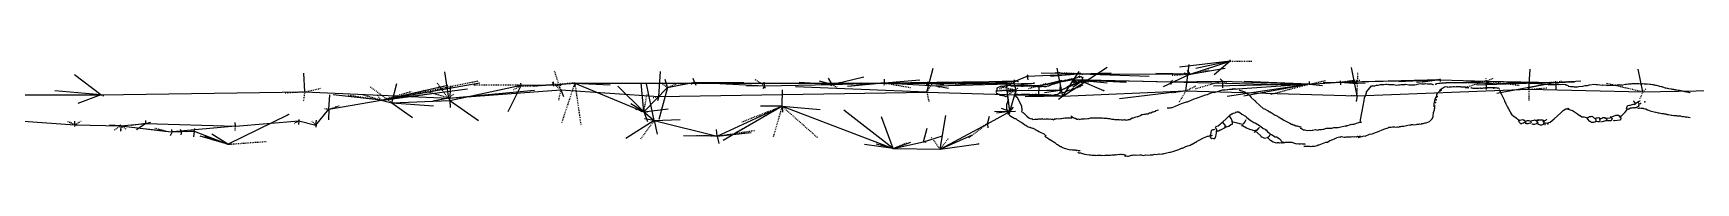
# Model space of a CAD drawing. Header units: millimetres. Extents: x 2301 to 12907, y -144 to 6.
# Drawn here: x 9059 to 9640, y -135 to -102 of the extents above; entities that cross this region are included whole.
import ezdxf

# ---------------------------------------------------------------- set-up
doc = ezdxf.new("R2010")
doc.units = ezdxf.units.MM
doc.linetypes.add('DASH', pattern=[0.6, 0.3, -0.3])

msp = doc.modelspace()

# ---------------------------------------------------------------- linework, layer by layer
at = {"layer": 'Shots', "color": 1}
for p, q in [((9463.156, -106.636), (9477.222, -102.054)), ((9229.432, -110.448), (9240.696, -110.334)), ((9240.696, -110.334), (9248.18, -109.678)), ((9248.18, -109.678), (9348.18, -109.678)), ((9248.18, -109.678), (9272.27, -119.728)), ((9280.52, -111.19), (9290.02, -109.404)), ((9290.02, -109.404), (9314.51, -110.654)), ((9314.51, -110.654), (9338.082, -110.204)), ((9338.082, -110.204), (9356.35, -109.652)), ((9348.18, -109.678), (9371.39, -109.702)), ((9356.35, -109.652), (9402.038, -109.002)), ((9356.35, -109.652), (9374.474, -110.694)), ((9371.39, -109.702), (9381.246, -109.936)), ((9374.474, -110.694), (9408.596, -109.684)), ((9381.246, -109.936), (9400.144, -109.77)), ((9400.144, -109.77), (9410.256, -110.694)), ((9402.038, -109.002), (9406.232, -107.328)), ((9406.232, -107.328), (9424.846, -106.506)), ((9410.256, -110.694), (9422.292, -108.478)), ((9417.804, -112.3), (9425.37, -109.058)), ((9422.292, -108.478), (9456.588, -109.252)), ((9424.846, -106.506), (9463.156, -106.636)), ((9425.37, -109.058), (9432.934, -112.316)), ((9456.588, -109.252), (9474.44, -109.004)), ((9474.44, -109.004), (9504.92, -110.114)), ((9504.92, -110.114), (9515.662, -109.32)), ((9515.662, -109.32), (9550.502, -108.516)), ((9550.502, -108.516), (9566.636, -108.972)), ((9566.636, -108.972), (9590.918, -109.486)), ((9004.288, -113.788), (9082.624, -113.796)), ((9082.624, -113.796), (9153.8, -112.784)), ((9153.8, -112.784), (9204.196, -114.96)), ((9162.232, -118.826), (9180.55, -115.706)), ((9180.55, -115.706), (9184.296, -116.57)), ((9184.296, -116.57), (9204.53, -115.794)), ((9204.196, -114.96), (9243.254, -112.032)), ((9204.53, -115.794), (9229.432, -110.448)), ((9243.254, -112.032), (9277.558, -114.33)), ((9272.27, -119.728), (9280.52, -111.19)), ((9277.558, -114.33), (9371.158, -112.872)), ((9371.158, -112.872), (9418.684, -114.294)), ((9400.164, -119.582), (9402.356, -112.184)), ((9402.356, -112.184), (9417.804, -112.3)), ((9418.684, -114.294), (9461.71, -112.442)), ((9461.71, -112.442), (9521.494, -114.166)), ((9521.494, -114.166), (9581.574, -111.88)), ((9581.574, -111.88), (9621.372, -112.8)), ((9621.372, -112.8), (9658.43, -112.1)), ((9126.934, -131.098), (9148.082, -120.654)), ((9157.732, -124.45), (9162.232, -118.826)), ((9272.27, -119.728), (9275.93, -122.818)), ((9297.888, -128.25), (9320.608, -117.818)), ((9320.608, -117.818), (9359.416, -132.57)), ((9392.342, -123.886), (9400.164, -119.582)), ((9050.672, -122.604), (9073.518, -124.334)), ((9073.518, -124.334), (9089.546, -124.604)), ((9089.546, -124.604), (9098.256, -123.77)), ((9089.546, -124.604), (9105.036, -126.47)), ((9089.546, -124.604), (9089.546, -124.604)), ((9098.256, -123.77), (9129.596, -124.774)), ((9105.036, -126.47), (9107.458, -126.748)), ((9107.458, -126.748), (9110.726, -126.58)), ((9110.726, -126.58), (9115.168, -126.546)), ((9115.168, -126.546), (9126.934, -131.098)), ((9129.596, -124.774), (9151.784, -122.844)), ((9151.784, -122.844), (9157.732, -124.45)), ((9275.93, -122.818), (9297.888, -128.25)), ((9375.84, -132.798), (9392.342, -123.886)), ((9359.416, -132.57), (9370.038, -130.246)), ((9359.416, -132.57), (9375.84, -132.798)), ((9375.84, -132.798), (9389.192, -130.962))]:
    msp.add_line(p, q, dxfattribs=at)
for centre in [(9477.222, -102.054), (9229.432, -110.448), (9240.696, -110.334), (9248.18, -109.678), (9290.02, -109.404), (9338.082, -110.204), (9348.18, -109.678), (9356.35, -109.652), (9371.39, -109.702), (9381.246, -109.936), (9400.144, -109.77), (9402.038, -109.002), (9406.232, -107.328), (9408.596, -109.684), (9422.292, -108.478), (9424.846, -106.506), (9425.37, -109.058), (9456.588, -109.252), (9463.156, -106.636), (9474.44, -109.004), (9504.92, -110.114), (9515.662, -109.32), (9550.502, -108.516), (9566.636, -108.972), (9590.918, -109.486), (9082.624, -113.796), (9153.8, -112.784), (9180.55, -115.706), (9204.196, -114.96), (9204.53, -115.794), (9243.254, -112.032), (9277.558, -114.33), (9280.52, -111.19), (9314.51, -110.654), (9371.158, -112.872), (9374.474, -110.694), (9402.356, -112.184), (9410.256, -110.694), (9417.804, -112.3), (9418.684, -114.294), (9432.934, -112.316), (9461.71, -112.442), (9521.494, -114.166), (9581.574, -111.88), (9621.372, -112.8), (9148.082, -120.654), (9162.232, -118.826), (9184.296, -116.57), (9272.27, -119.728), (9320.608, -117.818), (9400.164, -119.582), (9073.518, -124.334), (9089.546, -124.604), (9089.546, -124.604), (9098.256, -123.77), (9105.036, -126.47), (9107.458, -126.748), (9110.726, -126.58), (9115.168, -126.546), (9129.596, -124.774), (9151.784, -122.844), (9157.732, -124.45), (9275.93, -122.818), (9392.342, -123.886), (9126.934, -131.098), (9297.888, -128.25), (9359.416, -132.57), (9370.038, -130.246), (9375.84, -132.798), (9389.192, -130.962)]:
    msp.add_circle(centre, 0.1, dxfattribs=at)
at = {"layer": 'Sketch', "color": 0}
for points in [[(9424.614, -107.282), (9423.414, -108.032), (9423.114, -108.032), (9422.814, -108.182), (9422.364, -108.182), (9422.064, -108.332), (9421.764, -108.182), (9421.464, -108.482), (9420.864, -108.482), (9419.814, -108.782), (9419.514, -108.632), (9418.764, -109.082), (9418.164, -109.082), (9416.814, -109.682), (9416.514, -109.682), (9415.614, -110.132), (9415.164, -110.132), (9413.664, -110.732), (9413.364, -110.732), (9412.764, -111.032), (9412.014, -111.032), (9411.414, -110.882), (9411.114, -111.032), (9409.764, -111.032), (9409.464, -110.882), (9408.714, -110.882), (9408.264, -110.732), (9404.964, -110.732), (9404.664, -110.882), (9404.214, -110.882), (9403.614, -110.732), (9400.614, -110.732), (9400.314, -110.582), (9399.864, -110.582), (9399.264, -110.732), (9398.064, -110.732), (9397.464, -110.882), (9397.164, -110.732), (9395.664, -111.482), (9395.664, -112.382), (9395.364, -112.982), (9395.514, -113.282), (9395.814, -113.282), (9396.114, -113.582), (9396.414, -113.582), (9396.714, -113.882), (9397.014, -113.882), (9397.614, -114.032), (9398.214, -114.032), (9398.814, -114.332), (9399.414, -114.182), (9399.414, -114.782), (9399.564, -115.382), (9399.264, -116.732), (9398.964, -117.032), (9398.964, -118.532), (9399.564, -120.332), (9399.564, -120.632)], [(9404.364, -119.882), (9404.514, -119.282), (9404.514, -118.682), (9404.364, -118.382), (9404.364, -117.932), (9402.864, -114.782), (9402.564, -114.632), (9402.264, -113.582), (9403.014, -113.582), (9403.614, -113.732), (9404.214, -113.582), (9407.064, -113.582), (9407.364, -113.732), (9407.964, -113.582), (9408.264, -113.732), (9408.864, -113.582), (9409.464, -113.582), (9410.064, -113.732), (9411.264, -113.732), (9411.714, -113.582), (9412.014, -113.882), (9412.314, -113.732), (9412.914, -113.882), (9413.514, -113.732), (9414.114, -113.882), (9414.714, -113.882), (9415.014, -114.032), (9416.064, -113.732), (9416.364, -113.732), (9416.964, -113.582), (9417.564, -113.132), (9417.864, -113.132), (9419.064, -112.832), (9419.364, -112.832), (9421.014, -112.082), (9421.314, -112.232), (9422.214, -111.632), (9422.514, -111.632), (9422.814, -111.782), (9423.414, -111.182), (9423.714, -111.182), (9424.314, -110.882), (9424.914, -110.882), (9424.914, -110.582), (9425.214, -110.582), (9425.814, -110.282)], [(9424.164, -107.432), (9424.464, -107.582), (9425.064, -107.432), (9425.664, -107.882)], [(9522.644, -123.302), (9522.744, -122.902), (9522.744, -122.502), (9523.144, -120.102), (9523.344, -119.502), (9524.044, -115.802), (9524.144, -114.802), (9524.644, -113.502), (9524.844, -113.102), (9524.844, -112.802), (9526.044, -111.202), (9526.544, -110.702), (9527.244, -110.602), (9527.744, -110.602), (9528.344, -110.402), (9528.844, -110.402), (9529.744, -110.202), (9530.844, -110.202), (9531.544, -110.102), (9531.844, -110.102), (9532.044, -110.202), (9532.244, -110.102), (9532.644, -110.202), (9534.344, -110.202), (9535.244, -110.402), (9535.944, -110.302), (9536.344, -110.302), (9536.744, -110.202), (9538.344, -110.202), (9538.544, -110.102), (9539.544, -110.302), (9541.744, -110.302), (9542.144, -110.202), (9543.044, -110.002), (9543.644, -109.802), (9544.144, -109.902), (9545.044, -109.902), (9545.444, -109.802), (9546.144, -110.002), (9546.344, -109.902), (9546.744, -110.002), (9547.544, -110.002), (9547.944, -110.202), (9548.244, -110.202)], [(9549.164, -109.902), (9549.404, -109.842), (9550.064, -109.722), (9550.544, -109.722), (9550.844, -109.662), (9550.964, -109.722), (9551.204, -109.662), (9551.684, -109.602), (9551.804, -109.662), (9552.224, -109.602), (9552.584, -109.602), (9552.704, -109.482)], [(9552.284, -109.602), (9552.704, -109.482), (9553.364, -109.542), (9553.544, -109.482), (9553.784, -109.542), (9554.384, -109.542), (9554.624, -109.482), (9554.864, -109.482), (9555.104, -109.542), (9555.404, -109.482), (9555.644, -109.542), (9555.884, -109.482), (9556.244, -109.482), (9556.664, -109.542), (9557.984, -109.542), (9558.224, -109.602), (9558.644, -109.542), (9559.064, -109.542), (9559.304, -109.482), (9559.484, -109.542), (9559.724, -109.482), (9559.844, -109.542)], [(9560.144, -109.482), (9560.384, -109.602), (9561.044, -109.482), (9561.284, -109.542), (9561.524, -109.542), (9561.824, -109.482), (9562.544, -109.482), (9562.664, -109.542), (9562.964, -109.482), (9563.204, -109.482), (9563.324, -109.542), (9563.744, -109.482), (9563.984, -109.542), (9564.284, -109.542), (9564.404, -109.602), (9564.884, -109.602), (9565.124, -109.662), (9565.784, -109.662), (9566.024, -109.722), (9566.504, -109.722), (9567.104, -109.782), (9567.344, -109.722), (9567.584, -109.782), (9568.184, -109.782), (9568.424, -109.842), (9568.844, -109.842), (9569.084, -109.902), (9569.324, -109.902), (9569.444, -109.842), (9569.744, -109.902), (9570.104, -109.902), (9570.344, -109.842), (9570.704, -109.842), (9570.944, -109.902)], [(9570.764, -109.742), (9570.964, -109.942), (9571.664, -109.942), (9572.364, -109.842), (9573.064, -109.842), (9574.564, -109.542), (9577.864, -109.542), (9578.764, -109.442), (9579.264, -109.442), (9579.464, -109.542), (9580.864, -109.542), (9581.764, -109.742), (9583.864, -109.742), (9585.464, -109.942), (9585.664, -109.842), (9586.464, -110.042), (9588.064, -110.042), (9588.264, -110.142), (9588.964, -110.142), (9589.264, -110.242), (9590.264, -110.142), (9590.964, -110.142), (9591.664, -110.042), (9592.064, -110.042), (9592.564, -110.142), (9593.364, -110.042), (9594.164, -110.242), (9594.364, -110.142), (9594.464, -110.342), (9594.664, -110.342), (9594.864, -110.542), (9595.064, -110.442), (9595.264, -110.642)], [(9595.244, -110.822), (9595.544, -110.822), (9596.084, -110.942), (9597.044, -110.942), (9597.344, -111.002), (9597.884, -111.062), (9598.004, -111.002), (9598.544, -111.002), (9598.964, -110.942), (9600.404, -110.822), (9601.244, -110.582), (9602.024, -110.582), (9602.744, -110.342), (9604.484, -110.102), (9605.024, -110.162), (9605.504, -110.162), (9607.184, -110.402), (9607.364, -110.342), (9608.624, -110.462), (9608.984, -110.462), (9609.104, -110.522), (9610.304, -110.402), (9610.844, -110.462), (9611.264, -110.462), (9611.684, -110.342), (9611.924, -110.402), (9612.404, -110.342), (9612.644, -110.282), (9613.004, -110.282), (9613.124, -110.222), (9613.364, -110.282), (9613.664, -110.282), (9613.904, -110.342), (9614.264, -110.402), (9614.504, -110.342)], [(9614.564, -110.222), (9615.344, -110.102), (9615.644, -110.102), (9616.184, -109.982), (9616.544, -109.982), (9617.024, -109.922), (9617.324, -109.922), (9617.624, -109.862), (9619.664, -109.862), (9619.964, -109.802), (9620.444, -109.922), (9621.104, -109.922), (9621.464, -109.862), (9621.764, -109.922), (9622.844, -109.982), (9623.744, -110.102), (9624.104, -110.102), (9624.704, -110.222), (9624.944, -110.222), (9625.184, -110.282), (9625.424, -110.342), (9625.784, -110.462), (9626.024, -110.462), (9626.864, -110.702), (9627.104, -110.762), (9627.284, -110.762), (9627.764, -110.942), (9627.944, -110.942), (9628.184, -111.062), (9629.204, -111.302), (9629.444, -111.302), (9629.864, -111.482), (9629.984, -111.422), (9630.344, -111.602), (9631.244, -111.722), (9631.484, -111.782), (9632.024, -111.842), (9632.324, -111.962), (9632.684, -111.962), (9632.804, -112.022), (9633.104, -112.022), (9633.644, -112.202), (9634.124, -112.202), (9634.664, -112.322), (9635.204, -112.442), (9635.864, -112.622), (9636.164, -112.622), (9636.644, -112.802), (9637.004, -112.802), (9637.604, -113.042), (9637.784, -113.042), (9637.904, -113.102)], [(9455.944, -118.302), (9456.844, -118.202), (9458.044, -117.802), (9460.144, -116.802), (9461.544, -116.402), (9461.944, -116.202), (9462.244, -116.202), (9464.544, -115.202), (9465.444, -115.002), (9468.544, -113.802), (9469.244, -113.702), (9470.144, -113.202), (9471.244, -112.902), (9471.544, -113.002), (9473.044, -112.502), (9474.444, -112.102), (9475.444, -112.102), (9476.944, -111.802), (9477.844, -111.802), (9478.244, -111.602), (9478.444, -111.702), (9478.644, -111.602), (9479.044, -111.702), (9479.244, -111.702)], [(9480.344, -112.102), (9480.544, -112.302), (9480.944, -112.302), (9482.244, -112.802), (9483.044, -113.302), (9483.644, -113.802), (9483.844, -113.802), (9484.544, -114.702), (9485.644, -115.802), (9486.044, -115.902), (9486.044, -116.102), (9487.544, -117.502), (9488.744, -118.602), (9489.144, -118.702), (9489.944, -119.202), (9490.344, -119.302), (9490.944, -119.702), (9491.144, -119.702), (9492.844, -120.902), (9493.244, -121.002), (9493.744, -121.302), (9493.944, -121.502), (9494.344, -121.602), (9494.944, -122.102), (9495.144, -122.102), (9495.944, -122.702), (9498.044, -123.702), (9498.644, -124.102), (9498.844, -124.102), (9499.144, -124.302), (9499.544, -124.302), (9500.144, -124.602), (9500.544, -124.602), (9500.944, -124.702), (9501.344, -125.002), (9501.544, -124.902), (9501.944, -125.102)], [(9548.344, -117.902), (9548.444, -117.502), (9548.444, -117.002), (9548.844, -115.302), (9549.344, -114.002), (9549.344, -113.702), (9549.744, -113.102), (9550.444, -112.402), (9550.644, -112.402), (9550.944, -112.102), (9551.144, -112.002)], [(9551.924, -111.042), (9552.164, -110.982), (9552.224, -110.862), (9552.284, -110.982), (9552.344, -110.862), (9552.344, -110.982), (9552.224, -111.102), (9552.104, -111.102), (9551.684, -111.402), (9551.564, -111.402), (9551.324, -111.582), (9551.084, -111.642), (9550.784, -111.942), (9550.424, -112.182), (9550.364, -112.302)], [(9552.584, -110.922), (9552.944, -111.042), (9553.124, -111.042), (9553.244, -111.102), (9553.664, -110.982), (9553.964, -111.042), (9554.264, -110.982), (9554.504, -111.042), (9555.044, -110.922), (9555.344, -110.922), (9555.584, -111.042), (9556.184, -110.922), (9557.564, -110.922), (9557.804, -110.982), (9558.224, -110.982), (9558.464, -111.042), (9559.364, -111.042), (9559.724, -111.162), (9560.024, -111.102), (9560.144, -111.102)], [(9560.504, -111.342), (9560.384, -111.342), (9560.264, -111.462), (9560.204, -111.342), (9559.844, -111.342), (9559.724, -111.402), (9559.304, -111.342)], [(9561.284, -111.402), (9561.404, -111.402), (9561.224, -111.462)], [(9561.464, -111.222), (9561.644, -111.402), (9561.944, -111.462), (9563.144, -111.462), (9563.264, -111.522), (9563.684, -111.462), (9563.924, -111.462), (9564.104, -111.522), (9564.464, -111.402), (9564.644, -111.462), (9565.364, -111.462), (9565.724, -111.342), (9566.324, -111.402), (9566.684, -111.282), (9566.984, -111.282), (9567.104, -111.342), (9567.344, -111.282), (9569.144, -111.282), (9569.264, -111.222), (9569.504, -111.282), (9569.864, -111.342), (9570.044, -111.282), (9570.284, -111.402), (9570.404, -111.342), (9570.644, -111.462), (9570.884, -111.402), (9571.124, -111.582), (9571.304, -111.582)], [(9571.124, -111.882), (9571.364, -112.422), (9571.364, -112.542), (9571.604, -112.902), (9571.784, -113.322), (9572.024, -113.562), (9572.024, -113.742), (9572.984, -115.782), (9573.044, -116.082), (9573.344, -116.562), (9573.524, -116.982), (9574.064, -118.062), (9574.424, -118.662), (9574.964, -119.742), (9575.084, -119.862), (9575.144, -120.102), (9575.624, -120.762), (9576.224, -121.242), (9577.064, -121.842), (9577.124, -121.962), (9577.244, -121.962), (9577.364, -122.082), (9577.484, -122.082), (9577.544, -122.262), (9577.664, -122.262), (9577.964, -122.562), (9578.084, -122.562), (9578.144, -122.682)], [(9399.944, -120.742), (9400.124, -120.982), (9401.144, -121.642), (9401.384, -121.702), (9401.744, -121.942), (9401.864, -122.062), (9402.104, -122.122), (9402.404, -122.242), (9402.884, -122.662), (9403.184, -122.782), (9403.484, -122.962), (9404.084, -123.382), (9404.684, -123.742), (9405.464, -124.342), (9405.824, -124.462), (9406.364, -124.882), (9406.604, -124.942), (9407.024, -125.062), (9407.144, -125.062), (9407.264, -125.182), (9407.444, -125.182), (9408.044, -125.482), (9408.284, -125.482), (9408.404, -125.602), (9408.764, -125.662), (9409.004, -125.902), (9409.124, -125.902), (9409.304, -126.082), (9409.544, -126.142), (9409.664, -126.262), (9409.904, -126.322), (9410.264, -126.622), (9410.504, -126.682), (9412.004, -127.462), (9412.664, -128.002), (9412.784, -128.002), (9412.844, -128.122)], [(9404.644, -120.002), (9404.844, -120.002), (9406.144, -121.302), (9406.844, -121.802), (9407.244, -122.102), (9407.644, -122.202), (9407.844, -122.102), (9408.244, -122.402), (9408.944, -122.302), (9409.944, -122.302), (9410.344, -122.202), (9410.744, -122.202), (9411.044, -122.302), (9411.444, -122.102), (9411.844, -122.302), (9412.244, -122.202), (9412.644, -122.302), (9413.044, -122.202), (9413.744, -122.202), (9414.144, -122.302), (9414.344, -122.202), (9414.744, -122.302), (9415.144, -122.302), (9415.344, -122.502), (9415.844, -122.202), (9416.244, -122.202), (9416.444, -122.102), (9417.144, -122.202), (9417.844, -122.102), (9418.244, -122.102), (9418.644, -122.002), (9418.944, -122.002), (9419.344, -121.902), (9420.344, -121.902), (9420.744, -121.802), (9420.944, -121.902), (9421.344, -121.802), (9421.944, -121.802)], [(9421.644, -121.102), (9421.644, -121.402), (9421.844, -121.402), (9422.044, -121.602), (9422.544, -121.802), (9422.744, -122.002), (9423.144, -122.002), (9423.544, -122.302), (9423.944, -122.302), (9424.144, -122.202), (9424.644, -122.402), (9425.244, -122.202), (9426.144, -122.202), (9426.544, -122.102), (9426.744, -122.202), (9427.444, -122.102), (9427.744, -122.102), (9428.344, -121.902), (9428.844, -121.802), (9429.544, -121.902), (9429.944, -121.902), (9430.344, -121.802), (9430.944, -121.902), (9431.144, -121.802), (9431.544, -121.902), (9432.044, -121.902), (9432.344, -122.002), (9432.544, -121.902), (9433.044, -122.002), (9434.044, -122.002), (9434.444, -122.102), (9435.144, -122.102), (9435.744, -122.302), (9436.344, -122.302), (9436.744, -122.402), (9438.244, -122.402), (9438.444, -122.502), (9438.844, -122.402), (9439.244, -122.502), (9439.844, -122.502), (9440.244, -122.402), (9440.844, -122.502)], [(9440.344, -122.502), (9440.944, -122.702), (9441.644, -122.402), (9442.144, -122.402), (9442.944, -121.902), (9443.344, -121.902), (9444.544, -121.402), (9444.744, -121.502), (9445.444, -121.102), (9445.844, -121.002), (9446.244, -120.702), (9446.544, -120.702), (9446.944, -120.602), (9447.444, -120.602), (9447.844, -120.502), (9448.344, -120.402), (9448.944, -120.102), (9449.444, -120.102), (9450.044, -119.702), (9450.344, -119.702), (9450.744, -119.602), (9451.144, -119.502), (9451.244, -119.302), (9451.644, -119.202), (9452.144, -119.102)], [(9455.144, -118.302), (9455.344, -118.402), (9456.144, -118.402), (9456.544, -118.202), (9456.744, -118.302), (9456.944, -118.102)], [(9521.844, -128.702), (9523.144, -128.402), (9524.044, -128.102), (9524.344, -128.202), (9525.844, -127.602), (9526.744, -127.402), (9528.244, -126.802), (9528.644, -126.702), (9530.844, -125.802), (9531.244, -125.702), (9532.344, -125.302), (9532.644, -125.102), (9533.444, -125.102), (9533.944, -125.002), (9534.744, -125.002), (9535.244, -125.102), (9535.644, -125.002), (9536.144, -125.102), (9536.344, -124.902), (9536.744, -124.902), (9537.144, -124.802), (9537.844, -124.802), (9539.744, -124.302), (9540.144, -124.402), (9540.444, -124.202), (9540.844, -124.202), (9541.244, -124.302), (9542.144, -124.202), (9542.544, -124.102), (9543.044, -124.102), (9543.444, -123.902), (9543.944, -124.002), (9544.144, -123.802), (9544.544, -123.802), (9545.244, -123.602), (9545.644, -123.602), (9546.844, -123.102), (9547.744, -122.202), (9548.044, -121.402), (9548.044, -121.002), (9548.244, -120.302), (9548.244, -120.002), (9548.544, -119.002), (9548.544, -118.702), (9548.644, -118.302), (9548.644, -117.702), (9548.744, -117.402)], [(9586.664, -123.642), (9587.064, -123.742), (9587.464, -123.642), (9587.964, -123.742), (9588.564, -123.442), (9588.964, -123.342), (9590.364, -122.242), (9592.664, -120.042), (9593.564, -119.242), (9594.464, -118.742), (9594.864, -118.642), (9595.264, -118.442), (9595.464, -118.542)], [(9594.964, -118.742), (9595.964, -119.042), (9596.764, -119.242), (9598.164, -120.242), (9598.364, -120.442), (9598.564, -120.442), (9599.264, -121.042), (9599.464, -121.042), (9600.064, -121.442), (9600.764, -121.442), (9601.964, -121.842)], [(9613.244, -121.622), (9614.084, -120.902), (9614.684, -120.302), (9615.164, -119.822), (9615.944, -118.802)], [(9619.544, -118.382), (9619.784, -118.442), (9620.084, -118.442), (9620.324, -118.382), (9620.744, -118.502), (9620.984, -118.442), (9621.164, -118.442), (9621.404, -118.502), (9621.524, -118.502), (9621.644, -118.622), (9622.064, -118.742), (9622.364, -118.742), (9623.024, -119.102), (9623.864, -119.342), (9625.724, -119.822), (9625.904, -119.822), (9626.744, -120.122), (9627.104, -120.122), (9627.944, -120.302), (9628.484, -120.362), (9628.664, -120.362), (9628.964, -120.482), (9629.144, -120.482), (9629.384, -120.602), (9629.744, -120.602), (9629.864, -120.662), (9630.344, -120.662), (9631.304, -120.902), (9631.604, -120.902), (9632.144, -121.022), (9632.444, -121.022), (9632.684, -121.082), (9633.104, -121.022), (9633.344, -121.142), (9633.944, -121.142), (9634.064, -121.202), (9634.184, -121.142), (9634.484, -121.202), (9635.084, -121.322), (9635.324, -121.382), (9635.564, -121.322), (9635.684, -121.442), (9635.804, -121.382), (9636.104, -121.442), (9636.464, -121.502), (9636.584, -121.622), (9637.004, -121.502), (9637.244, -121.622), (9637.364, -121.562), (9637.904, -121.742)], [(9501.644, -125.502), (9502.044, -125.602), (9502.844, -126.002), (9503.244, -126.002), (9504.144, -126.302), (9504.744, -126.202), (9505.244, -126.302), (9505.844, -126.102), (9506.044, -126.202), (9506.944, -125.902), (9507.544, -126.102), (9508.244, -125.902), (9509.044, -125.902), (9509.544, -125.802), (9509.944, -125.802), (9510.844, -125.502), (9511.744, -125.502), (9512.044, -125.402), (9512.744, -125.402), (9513.344, -125.202), (9514.944, -125.202), (9515.844, -125.002), (9517.344, -124.602), (9517.544, -124.702), (9517.944, -124.502), (9518.244, -124.502), (9518.844, -124.302), (9519.244, -124.202), (9519.444, -124.002), (9519.644, -124.202), (9520.044, -124.102), (9520.544, -124.002), (9521.344, -123.702), (9522.144, -123.502), (9522.744, -123.302), (9522.944, -123.402), (9523.044, -123.202), (9523.044, -123.202)], [(9412.364, -128.302), (9412.784, -128.542), (9413.864, -129.202), (9414.284, -129.502), (9414.404, -129.502), (9415.904, -130.522), (9416.444, -131.002), (9416.684, -131.182), (9416.804, -131.182), (9417.884, -131.902), (9418.064, -131.902), (9418.304, -132.082), (9419.144, -132.442), (9419.684, -132.562), (9421.244, -133.042), (9421.604, -132.922), (9421.964, -133.042), (9422.084, -132.982), (9422.324, -133.042), (9422.984, -133.042), (9423.224, -133.102), (9423.464, -133.162), (9423.584, -133.222), (9423.824, -133.162), (9424.064, -133.282), (9424.184, -133.222), (9424.304, -133.282), (9424.544, -133.222), (9424.784, -133.282)], [(9440.244, -135.102), (9440.744, -135.202), (9440.944, -135.102), (9441.344, -135.202), (9441.644, -135.202), (9442.644, -134.902), (9443.044, -134.902), (9443.544, -134.802), (9443.744, -134.902), (9444.044, -134.802), (9444.444, -134.902), (9445.544, -134.802), (9446.044, -134.802), (9446.444, -134.902), (9446.944, -135.002), (9447.544, -134.802), (9448.344, -134.902), (9449.244, -134.802), (9450.144, -134.802), (9450.844, -134.602), (9451.344, -134.702), (9452.244, -134.402), (9452.644, -134.502), (9453.444, -134.402), (9453.744, -134.402), (9454.144, -134.302), (9455.944, -133.902), (9456.344, -133.802), (9457.144, -133.602), (9459.244, -132.902), (9460.144, -132.502), (9460.544, -132.402), (9461.644, -131.902), (9462.044, -131.802), (9463.144, -131.402), (9463.744, -131.002), (9463.944, -131.002), (9465.044, -130.302), (9465.244, -130.302), (9465.644, -130.002), (9466.144, -129.802), (9466.544, -129.502), (9467.644, -129.002), (9467.844, -128.802), (9469.044, -128.402), (9469.244, -128.202), (9469.644, -128.202), (9470.144, -128.002), (9470.444, -128.002), (9470.644, -128.102), (9470.844, -127.902), (9471.044, -128.002)], [(9495.444, -130.702), (9495.644, -130.502), (9495.844, -130.602), (9496.444, -130.402), (9497.444, -130.402), (9497.644, -130.302), (9498.044, -130.402), (9498.744, -130.402), (9499.644, -130.702), (9500.044, -130.802), (9500.244, -130.902), (9500.744, -130.802), (9501.144, -130.902), (9501.744, -130.902), (9501.944, -130.802), (9502.344, -130.902), (9503.144, -130.902), (9503.344, -131.002)], [(9502.944, -131.702), (9503.244, -131.702), (9503.644, -131.802), (9504.844, -131.802), (9505.244, -131.902), (9505.744, -131.802), (9506.244, -131.802), (9506.644, -131.702), (9507.544, -131.502), (9507.944, -131.302), (9508.244, -131.302), (9510.644, -130.302), (9511.144, -130.302), (9511.944, -129.802), (9512.144, -129.802), (9514.244, -128.902), (9514.344, -128.702), (9515.444, -128.502), (9515.644, -128.602), (9516.044, -128.402), (9516.944, -128.602), (9517.344, -128.602), (9517.744, -128.502), (9519.444, -128.502), (9519.944, -128.402), (9520.644, -128.502), (9520.844, -128.402), (9521.244, -128.502), (9521.644, -128.302), (9522.144, -128.402), (9522.344, -128.202), (9522.744, -128.202)], [(9423.944, -133.902), (9424.144, -134.102), (9424.844, -134.102), (9426.244, -134.602), (9426.544, -134.602), (9427.044, -134.702), (9427.844, -134.802), (9428.344, -134.802), (9428.844, -134.902), (9429.944, -134.902), (9430.144, -135.002), (9430.644, -134.902), (9431.844, -134.902), (9432.244, -135.002), (9432.444, -134.902), (9433.144, -135.002), (9433.544, -134.902), (9435.344, -134.902), (9435.844, -134.802), (9436.944, -134.802), (9437.144, -134.702), (9437.344, -134.802), (9437.844, -134.702), (9438.244, -134.602), (9438.444, -134.702), (9438.844, -134.602), (9439.044, -134.702), (9439.244, -134.602), (9439.444, -134.702), (9439.644, -134.602), (9440.544, -134.902), (9440.744, -134.702)]]:
    msp.add_lwpolyline(points, dxfattribs=at)
at = {"layer": 'Sketch', "color": 30}
for points in [[(9616.264, -117.542), (9616.664, -117.442), (9616.964, -117.442), (9617.964, -117.042), (9618.364, -117.142), (9618.864, -116.942), (9618.164, -116.042), (9618.064, -115.942)], [(9618.344, -117.062), (9618.944, -116.702), (9619.664, -116.282), (9619.784, -116.162), (9619.904, -116.162), (9620.024, -116.042), (9620.144, -116.042), (9620.264, -115.862), (9620.264, -115.862), (9620.384, -115.982)], [(9472.044, -124.902), (9472.944, -124.602), (9473.644, -124.102), (9474.044, -123.702), (9474.544, -123.402), (9475.844, -122.102), (9476.944, -121.002), (9477.644, -120.502), (9477.844, -120.502), (9478.244, -120.202), (9478.944, -120.102), (9479.244, -119.802), (9479.444, -119.902), (9479.844, -119.602), (9480.244, -119.902), (9480.444, -119.902), (9481.244, -120.602), (9482.544, -121.302), (9482.844, -121.602), (9484.244, -122.802), (9484.444, -122.802), (9485.444, -123.502), (9485.844, -123.602), (9487.744, -124.802), (9488.744, -125.602), (9489.344, -125.802), (9489.544, -126.002), (9489.744, -126.002), (9490.244, -126.702), (9490.844, -127.102), (9491.244, -127.502), (9491.244, -127.702)], [(9475.144, -124.802), (9475.344, -125.002), (9475.844, -125.002), (9476.744, -124.802), (9477.444, -124.202), (9477.944, -124.002), (9477.844, -122.902), (9477.544, -122.102), (9477.044, -121.402), (9476.644, -121.202)], [(9601.764, -121.742), (9601.964, -121.842), (9602.764, -121.342), (9603.264, -121.342), (9603.664, -121.242), (9604.964, -122.442), (9604.964, -122.842), (9604.764, -123.242), (9604.164, -123.442), (9603.464, -123.442), (9603.064, -123.142), (9602.864, -123.142), (9601.964, -122.242), (9601.764, -122.142)], [(9604.264, -121.842), (9604.764, -122.042), (9604.964, -121.842), (9605.564, -121.842), (9605.964, -121.742), (9606.364, -121.942), (9606.364, -122.542), (9606.264, -123.242), (9605.664, -123.242), (9604.964, -123.142)], [(9606.064, -122.142), (9606.464, -122.142), (9607.164, -121.942), (9607.364, -121.742), (9608.064, -121.742), (9608.664, -122.142), (9608.864, -122.742), (9608.664, -122.942), (9608.264, -122.942), (9607.564, -123.142), (9606.664, -123.342)], [(9607.964, -121.842), (9608.364, -121.842), (9608.764, -121.942), (9609.864, -121.842), (9610.264, -121.742), (9610.664, -122.042), (9610.464, -122.642), (9610.264, -122.842), (9609.264, -122.842), (9609.064, -122.942)], [(9609.964, -121.542), (9610.364, -121.442), (9610.564, -121.542), (9611.964, -120.942), (9612.364, -120.942), (9612.564, -120.842), (9613.064, -121.142), (9613.264, -121.142), (9613.664, -121.942), (9613.664, -122.242), (9613.364, -122.642), (9611.564, -122.842), (9611.364, -122.742), (9610.964, -122.842)], [(9619.904, -117.782), (9619.544, -118.022), (9619.244, -118.142), (9619.004, -118.382), (9618.464, -118.382), (9618.344, -118.442), (9618.104, -118.382), (9617.804, -118.382), (9617.564, -118.442), (9617.084, -118.442), (9616.484, -118.802), (9616.244, -118.862), (9616.124, -118.922), (9616.004, -118.802), (9615.884, -118.802), (9615.704, -118.562), (9615.944, -117.602), (9616.064, -117.362)], [(9620.084, -116.942), (9620.084, -117.062), (9619.844, -116.582)], [(9471.644, -125.802), (9471.544, -126.002), (9471.144, -126.002), (9470.844, -126.102), (9470.544, -126.402), (9470.244, -127.702), (9470.044, -128.102), (9470.144, -128.602), (9470.744, -129.102), (9470.944, -129.002), (9471.344, -129.102), (9471.844, -129.102), (9472.144, -128.202), (9472.244, -127.802), (9472.344, -127.102), (9472.344, -126.602), (9472.544, -126.002), (9472.044, -125.202)], [(9474.544, -123.402), (9475.544, -124.702), (9475.544, -124.902), (9475.044, -125.402), (9473.844, -126.202), (9473.644, -126.202), (9473.144, -126.502), (9472.744, -126.502), (9472.544, -126.602)], [(9477.944, -123.202), (9478.244, -123.202), (9479.144, -123.502), (9480.844, -123.902), (9481.444, -124.002), (9481.944, -123.802), (9482.244, -123.302), (9482.444, -123.102), (9482.744, -122.402)], [(9481.144, -124.502), (9481.444, -124.502), (9482.844, -125.302), (9483.944, -125.802), (9484.344, -125.902), (9484.844, -126.002), (9485.044, -126.202), (9485.644, -126.302), (9486.444, -126.002)], [(9485.644, -126.802), (9485.644, -127.002), (9486.344, -126.202), (9486.644, -126.102), (9487.244, -125.302), (9487.444, -125.202)], [(9485.744, -126.302), (9487.844, -128.102), (9488.044, -128.502), (9488.444, -128.602), (9489.144, -129.002), (9490.244, -128.702), (9490.844, -128.202)], [(9490.744, -128.202), (9490.944, -128.202), (9491.044, -127.802), (9491.644, -127.702), (9492.844, -128.502), (9493.344, -128.502), (9494.244, -129.102), (9495.444, -130.302), (9495.844, -130.302), (9496.044, -130.502), (9496.244, -130.502), (9495.144, -130.702), (9494.944, -130.602), (9494.544, -130.702), (9494.144, -130.602), (9493.644, -130.602), (9493.444, -130.702), (9492.244, -130.402), (9491.244, -129.802), (9490.444, -129.002)], [(9578.204, -122.862), (9578.444, -122.682), (9579.344, -122.442), (9579.584, -122.502), (9579.824, -122.502), (9580.304, -122.982), (9580.424, -123.342), (9580.304, -123.462), (9580.064, -123.522), (9579.644, -123.762), (9579.104, -123.822), (9578.984, -123.942), (9578.744, -123.942), (9578.264, -123.462), (9577.964, -122.802), (9577.844, -122.682)], [(9580.244, -122.982), (9581.084, -122.802), (9581.564, -122.802), (9582.104, -123.042), (9582.344, -123.462), (9582.164, -123.702), (9581.684, -123.882), (9581.504, -123.882), (9581.204, -123.942), (9580.664, -123.942), (9580.244, -123.882)], [(9582.044, -123.042), (9582.704, -122.742), (9583.244, -122.622), (9583.424, -122.622), (9583.544, -122.562), (9583.784, -122.622), (9583.964, -122.622), (9584.204, -122.862), (9584.624, -123.642), (9584.324, -123.702), (9584.084, -123.942), (9583.544, -124.122), (9583.124, -124.122), (9582.824, -124.062), (9582.584, -124.002)], [(9585.164, -122.442), (9584.984, -122.562), (9584.084, -122.742), (9583.784, -122.922)], [(9584.624, -122.622), (9584.924, -122.622), (9585.164, -122.562), (9585.584, -122.562), (9585.824, -122.502), (9586.004, -122.502), (9586.244, -122.562), (9586.484, -122.622), (9586.784, -123.282), (9586.664, -123.822), (9586.484, -124.182), (9586.304, -124.302), (9586.004, -124.362), (9585.884, -124.422), (9585.584, -124.362), (9585.284, -124.302), (9584.864, -124.122), (9584.504, -123.942)], [(9586.424, -123.162), (9587.084, -122.802), (9587.444, -122.682), (9587.684, -122.442), (9587.804, -122.502)], [(9587.384, -124.122), (9587.204, -124.122), (9587.084, -124.242), (9586.964, -124.242)]]:
    msp.add_lwpolyline(points, dxfattribs=at)
at = {"layer": 'Sketch', "color": 0}
for p in [(9549.044, -110.102), (9549.144, -115.602), (9549.244, -114.602), (9549.444, -114.402), (9548.944, -116.502)]:
    msp.add_point(p, dxfattribs=at)
at = {"layer": 'Sketch', "color": 30}
for p in [(9569.264, -111.462), (9619.964, -117.422), (9620.504, -116.822), (9622.064, -116.242), (9588.164, -123.942)]:
    msp.add_point(p, dxfattribs=at)
at = {"layer": 'XSect', "color": 1}
for p, q in [((9371.158, -112.872), (9373.418, -104.44)), ((9418.684, -114.294), (9416.702, -104.49)), ((9418.684, -114.294), (9434.234, -104.102)), ((9477.222, -102.054), (9459.418, -104.11)), ((9461.71, -112.442), (9462.874, -103.16)), ((9463.156, -106.636), (9475.438, -104.508)), ((9477.222, -102.054), (9465.14, -104.64)), ((9477.222, -102.054), (9471.52, -106.834)), ((9477.222, -102.054), (9477.21, -101.612)), ((9521.494, -114.166), (9519.57, -104.208)), ((9082.624, -113.796), (9073.316, -106.754)), ((9153.8, -112.784), (9153.44, -106.276)), ((9180.55, -115.706), (9214.966, -109.564)), ((9180.55, -115.706), (9203.858, -110.368)), ((9184.296, -116.57), (9185.986, -109.83)), ((9204.196, -114.96), (9202.808, -105.712)), ((9229.432, -110.448), (9229.3, -109.682)), ((9240.696, -110.334), (9240.676, -110.784)), ((9240.696, -110.334), (9240.752, -109.27)), ((9248.18, -109.678), (9248.05, -110.95)), ((9248.18, -109.678), (9260.554, -110.266)), ((9272.27, -119.728), (9271.348, -109.588)), ((9275.93, -122.818), (9273.18, -110.01)), ((9277.558, -114.33), (9278.118, -105.614)), ((9280.52, -111.19), (9279.798, -108.486)), ((9280.52, -111.19), (9287.756, -109.678)), ((9290.02, -109.404), (9289.588, -108.148)), ((9290.02, -109.404), (9307.236, -109.472)), ((9290.02, -109.404), (9290.482, -110.48)), ((9314.51, -110.654), (9314.38, -109.376)), ((9338.082, -110.204), (9326.562, -109.544)), ((9338.082, -110.204), (9333.704, -109.042)), ((9338.082, -110.204), (9336.816, -107.994)), ((9338.082, -110.204), (9337.614, -110.706)), ((9338.082, -110.204), (9349.182, -107.526)), ((9338.082, -110.204), (9341.29, -109.418)), ((9356.35, -109.652), (9343.474, -110.884)), ((9356.35, -109.652), (9356.422, -108.32)), ((9356.35, -109.652), (9368.708, -108.52)), ((9371.39, -109.702), (9368.79, -109.96)), ((9371.39, -109.702), (9371.32, -110.358)), ((9371.39, -109.702), (9371.668, -109.124)), ((9371.39, -109.702), (9380.77, -109.418)), ((9371.39, -109.702), (9377.152, -110.14)), ((9371.39, -109.702), (9373.736, -109.842)), ((9371.39, -109.702), (9380.57, -109.81)), ((9402.038, -109.002), (9379.476, -109.596)), ((9381.246, -109.936), (9381.32, -109.466)), ((9381.246, -109.936), (9381.38, -110.338)), ((9381.246, -109.936), (9384.732, -110.014)), ((9400.144, -109.77), (9382.148, -109.736)), ((9400.144, -109.77), (9387.258, -109.696)), ((9400.144, -109.77), (9389.634, -109.632)), ((9402.038, -109.002), (9391.014, -109.916)), ((9400.144, -109.77), (9392.774, -109.798)), ((9400.144, -109.77), (9393.954, -109.964)), ((9400.164, -119.582), (9399.006, -110.006)), ((9400.144, -109.77), (9400.162, -109.478)), ((9400.144, -109.77), (9400.376, -110.406)), ((9402.038, -109.002), (9401.206, -109.924)), ((9402.038, -109.002), (9401.608, -108.636)), ((9402.356, -112.184), (9401.814, -110.138)), ((9406.232, -107.328), (9406.568, -106.79)), ((9406.232, -107.328), (9406.444, -108.606)), ((9410.256, -110.694), (9418.402, -108.732)), ((9410.256, -110.694), (9418.018, -108.962)), ((9410.256, -110.694), (9416.344, -109.302)), ((9424.846, -106.506), (9411.16, -106.186)), ((9424.846, -106.506), (9414.332, -107.338)), ((9425.37, -109.058), (9417.798, -112.288)), ((9417.804, -112.3), (9417.832, -110.08)), ((9418.684, -114.294), (9424.44, -105.702)), ((9425.37, -109.058), (9420.052, -110.98)), ((9424.846, -106.506), (9420.134, -106.908)), ((9425.37, -109.058), (9420.336, -111.138)), ((9425.37, -109.058), (9422.226, -111.188)), ((9422.292, -108.478), (9422.296, -108.154)), ((9422.292, -108.478), (9499.72, -110.284)), ((9422.292, -108.478), (9440.798, -109.134)), ((9422.292, -108.478), (9434.238, -109.566)), ((9422.292, -108.478), (9440.95, -109.4)), ((9422.292, -108.478), (9423.63, -109.546)), ((9422.292, -108.478), (9422.456, -109.338)), ((9424.846, -106.506), (9424.782, -106.124)), ((9424.846, -106.506), (9435.636, -106.158)), ((9424.846, -106.506), (9448.914, -107.336)), ((9425.37, -109.058), (9425.234, -109.584)), ((9425.37, -109.058), (9425.75, -107.464)), ((9463.156, -106.636), (9451.224, -106.388)), ((9463.156, -106.636), (9453.812, -111.048)), ((9456.588, -109.252), (9456.468, -110.222)), ((9456.588, -109.252), (9456.796, -108.936)), ((9463.156, -106.636), (9462.236, -105.214)), ((9504.92, -110.114), (9471.384, -110.788)), ((9474.44, -109.004), (9473.726, -108.254)), ((9474.44, -109.004), (9474.44, -111.34)), ((9504.92, -110.114), (9474.77, -112.178)), ((9504.92, -110.114), (9476.072, -114.41)), ((9504.92, -110.114), (9481.932, -114.232)), ((9504.92, -110.114), (9482.01, -109.1)), ((9504.92, -110.114), (9482.086, -109.306)), ((9504.92, -110.114), (9504.864, -109.18)), ((9504.92, -110.114), (9509.39, -110.522)), ((9550.502, -108.516), (9509.714, -109.552)), ((9515.662, -109.32), (9515.66, -108.962)), ((9515.662, -109.32), (9521.45, -109.868)), ((9515.662, -109.32), (9524.36, -109.696)), ((9515.662, -109.32), (9515.668, -110.32)), ((9550.502, -108.516), (9530.534, -109.166)), ((9550.502, -108.516), (9535.986, -109.212)), ((9550.502, -108.516), (9542.238, -109.452)), ((9550.502, -108.516), (9542.646, -108.876)), ((9550.502, -108.516), (9550.498, -109.128)), ((9550.502, -108.516), (9550.548, -108.17)), ((9566.636, -108.972), (9555.876, -109.71)), ((9590.918, -109.486), (9563.344, -110.392)), ((9566.636, -108.972), (9566.614, -111.948)), ((9566.636, -108.972), (9567.98, -109.984)), ((9590.918, -109.486), (9570.288, -113.312)), ((9590.918, -109.486), (9580.89, -111.53)), ((9581.574, -111.88), (9581.984, -104.886)), ((9590.918, -109.486), (9590.902, -108.988)), ((9590.918, -109.486), (9590.912, -111.96)), ((9590.918, -109.486), (9599.67, -108.896)), ((9590.918, -109.486), (9597.468, -109.292)), ((9621.372, -112.8), (9619.676, -104.802)), ((9082.624, -113.796), (9066.516, -112.372)), ((9082.624, -113.796), (9074.53, -116.874)), ((9162.232, -118.826), (9162.544, -113.754)), ((9180.55, -115.706), (9163.78, -113.768)), ((9180.55, -115.706), (9210.71, -111.672)), ((9204.196, -114.96), (9198.57, -116.074)), ((9204.196, -114.96), (9234.09, -112.136)), ((9204.53, -115.794), (9204.846, -110.634)), ((9204.53, -115.794), (9214.574, -122.832)), ((9204.53, -115.794), (9204.604, -118.248)), ((9229.432, -110.448), (9224.826, -119.714)), ((9243.254, -112.032), (9244.19, -114.378)), ((9272.27, -119.728), (9263.268, -110.786)), ((9277.558, -114.33), (9277.038, -115.89)), ((9280.52, -111.19), (9277.582, -122.446)), ((9314.51, -110.654), (9308.18, -110.77)), ((9314.51, -110.654), (9313.836, -111.702)), ((9314.51, -110.654), (9314.52, -111.428)), ((9320.608, -117.818), (9320.75, -112.026)), ((9371.158, -112.872), (9325.342, -110.988)), ((9374.474, -110.694), (9378.754, -111.438)), ((9402.356, -112.184), (9395.266, -112.468)), ((9402.356, -112.184), (9398.234, -112.432)), ((9400.164, -119.582), (9399.218, -112.44)), ((9402.356, -112.184), (9399.588, -112.854)), ((9410.256, -110.694), (9400.512, -110.624)), ((9402.356, -112.184), (9401.798, -114.5)), ((9418.684, -114.294), (9404.244, -113.558)), ((9418.684, -114.294), (9405.544, -114.554)), ((9410.256, -110.694), (9410.164, -113.992)), ((9417.804, -112.3), (9412.276, -113.158)), ((9417.804, -112.3), (9413.164, -112.17)), ((9417.804, -112.3), (9414.702, -112.518)), ((9417.804, -112.3), (9416.066, -112.158)), ((9417.804, -112.3), (9416.592, -112.25)), ((9418.684, -114.294), (9417.17, -115.46)), ((9417.804, -112.3), (9417.608, -113.222)), ((9461.71, -112.442), (9438.544, -115.256)), ((9521.494, -114.166), (9521.166, -116.096)), ((9521.494, -114.166), (9521.244, -116.05)), ((9162.232, -118.826), (9162.086, -122.594)), ((9184.296, -116.57), (9198.838, -117.636)), ((9184.296, -116.57), (9191.436, -121.744)), ((9272.27, -119.728), (9267.774, -116.996)), ((9272.27, -119.728), (9280.784, -118.68)), ((9272.27, -119.728), (9273.526, -123.128)), ((9320.608, -117.818), (9299.976, -129.736)), ((9320.608, -117.818), (9313.102, -117.75)), ((9320.608, -117.818), (9333.956, -118.962)), ((9320.608, -117.818), (9320.788, -119.854)), ((9359.416, -132.57), (9342.152, -119.222)), ((9359.416, -132.57), (9355.35, -121.46)), ((9375.84, -132.798), (9377.868, -121.046)), ((9392.342, -123.886), (9393.03, -121.206)), ((9400.164, -119.582), (9394.808, -119.7)), ((9400.164, -119.582), (9395.538, -120.262)), ((9400.164, -119.582), (9397.274, -118.628)), ((9400.164, -119.582), (9399.462, -120.72)), ((9400.164, -119.582), (9399.902, -120.612)), ((9400.164, -119.582), (9401.47, -118.136)), ((9400.164, -119.582), (9402.168, -119.518)), ((9073.518, -124.334), (9073.4, -124.874)), ((9073.518, -124.334), (9073.516, -122.974)), ((9073.518, -124.334), (9074.36, -123.866)), ((9089.546, -124.604), (9085.644, -124.4)), ((9089.546, -124.604), (9089.402, -126.5)), ((9089.546, -124.604), (9089.494, -124.242)), ((9089.546, -124.604), (9091.336, -124.62)), ((9098.256, -123.77), (9093.22, -124.542)), ((9098.256, -123.77), (9095.028, -125.99)), ((9105.036, -126.47), (9096.292, -125.594)), ((9098.256, -123.77), (9098.26, -122.828)), ((9098.256, -123.77), (9100.044, -123.334)), ((9105.036, -126.47), (9102.536, -126.134)), ((9107.458, -126.748), (9106.3, -126.84)), ((9107.458, -126.748), (9106.778, -128.116)), ((9107.458, -126.748), (9107.37, -125.888)), ((9129.596, -124.774), (9107.746, -126.682)), ((9110.726, -126.58), (9109.706, -126.806)), ((9110.726, -126.58), (9110.348, -125.914)), ((9110.726, -126.58), (9110.51, -127.808)), ((9115.168, -126.546), (9112.486, -126.78)), ((9115.168, -126.546), (9114.168, -126.656)), ((9115.168, -126.546), (9114.986, -128.47)), ((9115.168, -126.546), (9115.408, -125.602)), ((9126.934, -131.098), (9121.352, -127.596)), ((9129.596, -124.774), (9129.47, -123.514)), ((9151.784, -122.844), (9151.652, -124.126)), ((9151.784, -122.844), (9151.892, -122.396)), ((9157.732, -124.45), (9157.668, -125.148)), ((9157.732, -124.45), (9157.904, -122.654)), ((9275.93, -122.818), (9265.98, -129.106)), ((9275.93, -122.818), (9272.49, -122.2)), ((9275.93, -122.818), (9284.966, -122.438)), ((9275.93, -122.818), (9276.944, -127.572)), ((9297.888, -128.25), (9297.678, -125.944)), ((9297.888, -128.25), (9309.816, -126.992)), ((9370.038, -130.246), (9371.322, -125.494)), ((9392.342, -123.886), (9392.548, -125.398)), ((9126.934, -131.098), (9117.278, -128.256)), ((9126.934, -131.098), (9118.908, -128.42)), ((9126.934, -131.098), (9121.604, -129.542)), ((9126.934, -131.098), (9128.256, -130.894)), ((9297.888, -128.25), (9286.146, -128.082)), ((9297.888, -128.25), (9298.458, -130.776)), ((9359.416, -132.57), (9349.426, -131.164)), ((9359.416, -132.57), (9353.506, -131.082)), ((9359.416, -132.57), (9365.582, -130.302)), ((9370.038, -130.246), (9376.71, -128.12)), ((9375.84, -132.798), (9386.874, -127.86))]:
    msp.add_line(p, q, dxfattribs=at)
at = {"layer": 'XSect', "color": 1, "linetype": 'DASH'}
for p, q in [((9477.222, -102.054), (9476.048, -102.804)), ((9477.222, -102.054), (9484.724, -102.006)), ((9477.222, -102.054), (9477.358, -102.05)), ((9180.55, -115.706), (9214.516, -108.928)), ((9204.53, -115.794), (9200.054, -109.674)), ((9240.696, -110.334), (9228.464, -110.962)), ((9248.18, -109.678), (9233.478, -110.858)), ((9243.254, -112.032), (9240.278, -109.546)), ((9240.696, -110.334), (9243.686, -110.458)), ((9243.254, -112.032), (9241.082, -105.422)), ((9248.18, -109.678), (9243.456, -123.884)), ((9248.18, -109.678), (9250.324, -124.562)), ((9280.52, -111.19), (9278.67, -109.924)), ((9280.52, -111.19), (9284.282, -109.662)), ((9290.02, -109.404), (9288.962, -110.226)), ((9314.51, -110.654), (9311.17, -108.452)), ((9338.082, -110.204), (9339.892, -111.144)), ((9356.35, -109.652), (9344.808, -110.742)), ((9356.35, -109.652), (9356.162, -110.688)), ((9356.35, -109.652), (9365.606, -111.278)), ((9356.35, -109.652), (9356.974, -109.95)), ((9371.39, -109.702), (9370.888, -110.328)), ((9371.158, -112.872), (9373.35, -109.402)), ((9371.39, -109.702), (9377.202, -110.076)), ((9381.246, -109.936), (9379.6, -109.646)), ((9402.038, -109.002), (9396.56, -111.756)), ((9400.144, -109.77), (9397.904, -109.926)), ((9402.038, -109.002), (9403.382, -109.11)), ((9406.232, -107.328), (9406.046, -107.488)), ((9406.232, -107.328), (9406.588, -107.992)), ((9410.256, -110.694), (9412.936, -109.642)), ((9424.846, -106.506), (9416.018, -106.062)), ((9425.37, -109.058), (9422.172, -109.602)), ((9422.292, -108.478), (9427.77, -109.332)), ((9422.292, -108.478), (9423.814, -109.234)), ((9424.846, -106.506), (9425.034, -106.248)), ((9424.846, -106.506), (9425.516, -106.544)), ((9425.37, -109.058), (9425.32, -108.866)), ((9425.37, -109.058), (9425.594, -109.344)), ((9463.156, -106.636), (9456.576, -107.06)), ((9456.588, -109.252), (9457.336, -108.37)), ((9463.156, -106.636), (9460.87, -106.226)), ((9463.156, -106.636), (9469.744, -105.096)), ((9474.44, -109.004), (9465.07, -111.758)), ((9474.44, -109.004), (9475.828, -109.342)), ((9504.92, -110.114), (9491.346, -113.694)), ((9504.92, -110.114), (9503.484, -110.06)), ((9504.92, -110.114), (9510.472, -108.804)), ((9504.92, -110.114), (9505.116, -109.786)), ((9515.662, -109.32), (9521.944, -108.628)), ((9515.662, -109.32), (9520.94, -108.654)), ((9515.662, -109.32), (9522.416, -108.66)), ((9515.662, -109.32), (9518.81, -109.138)), ((9521.494, -114.166), (9521.822, -106.002)), ((9550.502, -108.516), (9544.144, -109.406)), ((9550.502, -108.516), (9545.268, -108.904)), ((9566.636, -108.972), (9559.78, -111.142)), ((9566.636, -108.972), (9566.546, -108.034)), ((9566.636, -108.972), (9569.032, -107.972)), ((9566.636, -108.972), (9578.142, -110.462)), ((9590.918, -109.486), (9588.726, -109.55)), ((9590.918, -109.486), (9589.934, -109.76)), ((9590.918, -109.486), (9593.004, -108.938)), ((9590.918, -109.486), (9596.228, -109.068)), ((9590.918, -109.486), (9591.946, -110.206)), ((9621.372, -112.8), (9608.5, -109.814)), ((9082.624, -113.796), (9083.49, -114.12)), ((9153.8, -112.784), (9146.96, -113.208)), ((9153.8, -112.784), (9153.304, -116.152)), ((9153.8, -112.784), (9159.646, -111.466)), ((9180.55, -115.706), (9169.15, -114.052)), ((9180.55, -115.706), (9174.158, -113.828)), ((9184.296, -116.57), (9176.534, -110.908)), ((9180.55, -115.706), (9179.092, -113.938)), ((9180.55, -115.706), (9190.988, -112.608)), ((9180.55, -115.706), (9197.36, -113.444)), ((9204.196, -114.96), (9195.268, -112.338)), ((9204.196, -114.96), (9205.948, -113.416)), ((9229.432, -110.448), (9212.928, -110.464)), ((9229.432, -110.448), (9226.724, -112.084)), ((9243.254, -112.032), (9242.506, -115.626)), ((9272.27, -119.728), (9273.404, -113.72)), ((9277.558, -114.33), (9275.206, -114.976)), ((9280.52, -111.19), (9280.616, -111.248)), ((9371.158, -112.872), (9371.89, -111.898)), ((9371.158, -112.872), (9371.916, -116.168)), ((9374.474, -110.694), (9375.724, -111.124)), ((9402.356, -112.184), (9396.434, -110.984)), ((9402.356, -112.184), (9396.59, -112.272)), ((9402.356, -112.184), (9399.17, -111.588)), ((9402.356, -112.184), (9399.706, -113.62)), ((9402.356, -112.184), (9403.01, -111.378)), ((9410.256, -110.694), (9406.676, -111.682)), ((9410.256, -110.694), (9408.396, -110.634)), ((9418.684, -114.294), (9411.4, -114.328)), ((9418.684, -114.294), (9412.66, -113.78)), ((9417.804, -112.3), (9417.142, -112.182)), ((9417.804, -112.3), (9417.426, -112.384)), ((9461.71, -112.442), (9456.684, -113.144)), ((9461.71, -112.442), (9459.22, -116.566)), ((9461.71, -112.442), (9465.434, -110.552)), ((9521.494, -114.166), (9519.086, -114.15)), ((9581.574, -111.88), (9581.872, -111.31)), ((9581.574, -111.88), (9587.978, -111.372)), ((9581.574, -111.88), (9581.576, -115.8)), ((9621.372, -112.8), (9620.114, -115.488)), ((9621.372, -112.8), (9622.366, -111.732)), ((9162.232, -118.826), (9160.828, -118.752)), ((9162.232, -118.826), (9165.818, -117.592)), ((9272.27, -119.728), (9269.296, -118.798)), ((9272.27, -119.728), (9271.104, -119.66)), ((9272.27, -119.728), (9273.67, -119.686)), ((9320.608, -117.818), (9303.944, -127.35)), ((9320.608, -117.818), (9306.514, -123.356)), ((9320.608, -117.818), (9317.436, -128.722)), ((9320.608, -117.818), (9332.934, -128.71)), ((9400.164, -119.582), (9399.012, -119.714)), ((9400.164, -119.582), (9400.254, -119.584)), ((9073.518, -124.334), (9070.888, -123.216)), ((9073.518, -124.334), (9071.516, -123.25)), ((9073.518, -124.334), (9075.646, -122.952)), ((9089.546, -124.604), (9087.206, -126.16)), ((9089.546, -124.604), (9089.546, -126.294)), ((9089.546, -124.604), (9089.546, -126.084)), ((9089.546, -124.604), (9089.546, -125.614)), ((9089.546, -124.604), (9089.546, -125.644)), ((9089.546, -124.604), (9091.486, -125.758)), ((9105.036, -126.47), (9101.486, -125.534)), ((9105.036, -126.47), (9104.324, -126.29)), ((9107.458, -126.748), (9107.362, -126.714)), ((9110.726, -126.58), (9110.276, -126.49)), ((9110.726, -126.58), (9111.004, -126.566)), ((9115.168, -126.546), (9115.066, -126.712)), ((9115.168, -126.546), (9115.782, -126.688)), ((9129.596, -124.774), (9129.308, -126.43)), ((9129.596, -124.774), (9129.494, -124.602)), ((9129.596, -124.774), (9129.51, -124.242)), ((9151.784, -122.844), (9150.172, -123.848)), ((9151.784, -122.844), (9151.622, -122.838)), ((9157.732, -124.45), (9156.176, -122.88)), ((9157.732, -124.45), (9158.044, -124.436)), ((9275.93, -122.818), (9271.042, -129.388)), ((9297.888, -128.25), (9311.034, -126.244)), ((9392.342, -123.886), (9385.744, -128.91)), ((9392.342, -123.886), (9391.096, -124.49)), ((9392.342, -123.886), (9392.178, -123.702)), ((9126.934, -131.098), (9123.818, -130.116)), ((9126.934, -131.098), (9140.296, -130.104)), ((9297.888, -128.25), (9290.638, -128.098)), ((9297.888, -128.25), (9298.63, -127.88)), ((9359.416, -132.57), (9364.184, -130.628)), ((9370.038, -130.246), (9370.382, -129.794)), ((9370.038, -130.246), (9370.95, -130.226)), ((9375.84, -132.798), (9372.784, -128.696)), ((9375.84, -132.798), (9378.806, -128.93))]:
    msp.add_line(p, q, dxfattribs=at)

doc.saveas('drawing.dxf')
